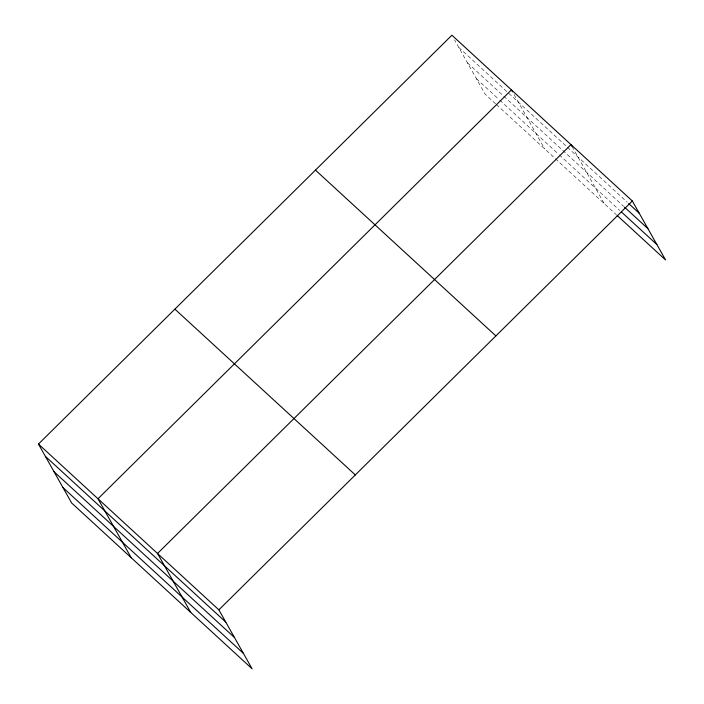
<?xml version="1.0" encoding="UTF-8"?>
<svg xmlns="http://www.w3.org/2000/svg" width="704" height="704" viewBox="0 0 704 704"><rect width="100%" height="100%" fill="white"/><g stroke="black" fill="none" stroke-linecap="round" stroke-linejoin="round"><path stroke-width="0.53" stroke-dasharray="3.52 2.64" d="M458.814 47.458L566.632 146.529M567.433 147.268L627.132 202.127M467.491 62.867L623.709 206.404M476.441 78.742L498.969 99.449M499.778 100.188L558.51 154.158M559.319 154.898L619.74 210.417M495.581 103.77L485.126 94.151L454.564 39.917M496.39 104.509L616.317 214.702M572.053 146.511L604.208 203.579M514.105 94.626L544.667 148.87"/><path stroke-width="1.06" d="M38.447 444.057L218.874 609.849L252.094 668.8L71.667 503.008L38.447 444.057L451.906 35.2L632.333 200.992L665.553 259.943L617.118 215.442M218.874 609.849L632.333 200.992M628.742 203.606L639.241 213.25M624.518 207.152L647.926 228.659M621.35 211.904L656.867 244.534M315.462 170.122L495.889 335.914M174.891 309.135L355.318 474.927M45.355 456.315L225.782 622.107M54.041 471.724L234.467 637.516M62.982 487.599L243.408 653.391M572.053 146.511L570.988 144.619L157.529 553.476L190.749 612.427M512.512 91.793L511.447 89.91L97.988 498.766L131.208 557.718"/></g></svg>
